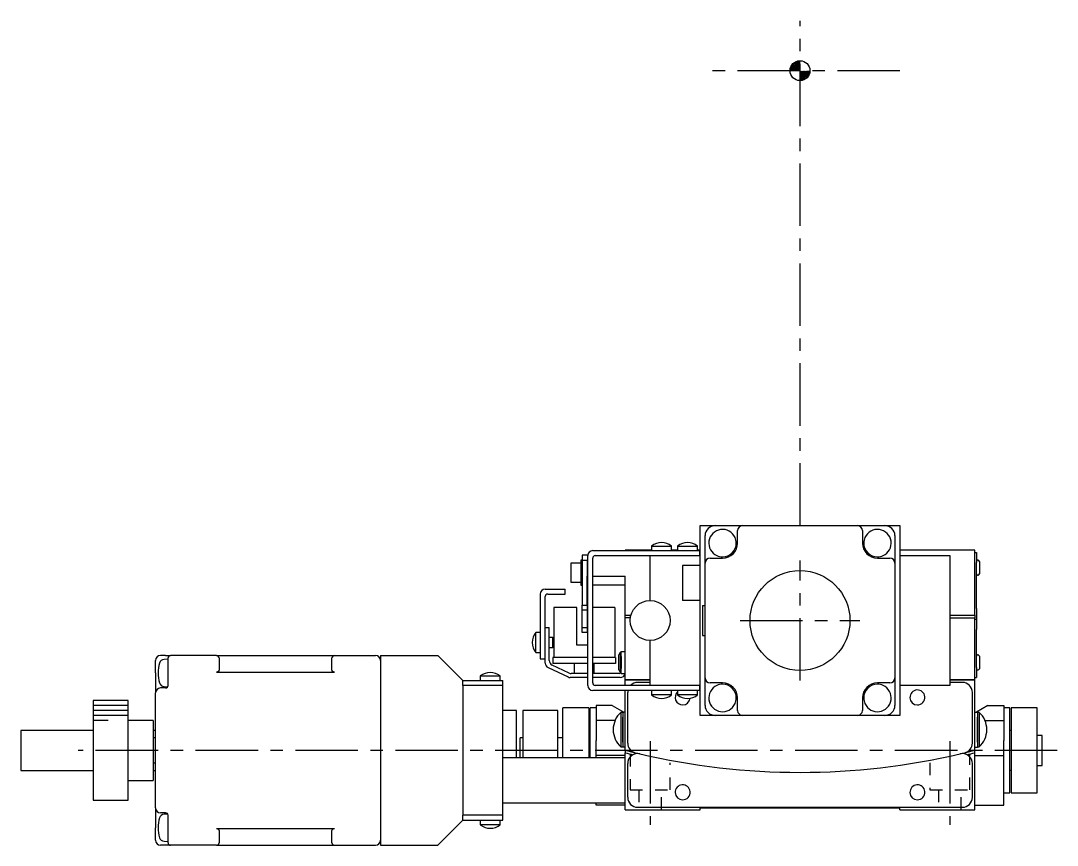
# Model space of a CAD drawing. Extents: x 118 to 837, y 27 to 540.
# Drawn here: x 205.3 to 412.7, y 55.5 to 220.6 of the extents above; entities that cross this region are included whole.
import ezdxf

# ---------------------------------------------------------------- set-up
doc = ezdxf.new("R2010")
doc.units = 0
doc.header["$LTSCALE"] = 10
doc.linetypes.add('CENTER', pattern=[2, 1.25, -0.25, 0.25, -0.25])
doc.linetypes.add('DOT', pattern=[0.5, 0.25, -0.25])
for name, color, linetype in [('1', 7, 'CONTINUOUS'), ('11', 7, 'CONTINUOUS'), ('2', 7, 'CONTINUOUS')]:
    doc.layers.add(name, color=color, linetype=linetype)

msp = doc.modelspace()

# ---------------------------------------------------------------- linework, layer by layer
at = {"layer": '1', "color": 7, "linetype": 'CONTINUOUS'}
for p, q in [((341.249999, 119.5), (344.249999, 119.5)), ((341.249999, 111.5), (341.249999, 119.5)), ((344.249999, 119.5), (348.335785, 119.5)), ((344.249999, 119.5), (345.601767, 119.5)), ((348.335785, 119.5), (349.749999, 119.5)), ((348.749999, 116), (348.749999, 118.5)), ((349.749999, 119.5), (372.749999, 119.5)), ((372.749999, 119.5), (374.164213, 119.5)), ((373.749999, 118.5), (373.749999, 116)), ((374.164213, 119.5), (378.249999, 119.5)), ((376.898231, 119.5), (378.249999, 119.5)), ((378.249999, 119.5), (381.249999, 119.5)), ((381.249999, 119.5), (381.249999, 81.5)), ((342.249999, 113.414214), (342.249999, 117.5)), ((342.249999, 116.148232), (342.249999, 117.5)), ((380.249999, 117.5), (380.249999, 113.414214)), ((380.249999, 117.5), (380.249999, 116.148232)), ((319.749999, 114.5), (341.149999, 114.5)), ((331.549999, 114.6), (326.249999, 114.6)), ((326.249999, 114.5), (326.249999, 114.6)), ((331.549999, 115.397999), (333.553457, 115.397999)), ((331.549999, 115.397999), (331.549999, 114.5)), ((333.553457, 115.397999), (335.549999, 115.397999)), ((335.549999, 114.5), (335.549999, 115.397999)), ((336.749999, 114.6), (335.549999, 114.6)), ((336.749999, 115.397999), (338.753457, 115.397999)), ((336.749999, 115.397999), (336.749999, 114.5)), ((338.753457, 115.397999), (340.749999, 115.397999)), ((340.749999, 114.5), (340.749999, 115.397999)), ((341.249999, 114.6), (340.749999, 114.6)), ((341.149999, 114.5), (341.149999, 113.5)), ((396.249999, 114.6), (381.249999, 114.6)), ((396.249999, 101.580506), (396.249999, 114.6)), ((317.349999, 112.6), (317.349999, 110.1)), ((317.649999, 112.6), (317.349999, 112.6)), ((317.649999, 113.6), (317.649999, 112.6)), ((318.755012, 113.6), (317.649999, 113.6)), ((317.649999, 112.6), (318.649999, 112.6)), ((317.649999, 112.6), (317.649999, 103.6)), ((318.649999, 112.6), (318.649999, 109.36327)), ((318.749999, 87.5), (318.749999, 113.5)), ((319.749999, 88), (319.749999, 113)), ((320.249999, 113.5), (341.149999, 113.5)), ((331.249999, 104.5), (331.249999, 113.5)), ((341.149999, 113.5), (341.249999, 113.5)), ((342.249999, 112), (342.249999, 113.414214)), ((343.249999, 113), (345.749999, 113)), ((376.749999, 113), (379.249999, 113)), ((380.249999, 113.414214), (380.249999, 112)), ((381.249999, 113.5), (391.249999, 113.5)), ((391.249999, 113.5), (391.249999, 87.5)), ((396.249999, 114.1), (396.549999, 114.1)), ((396.549999, 114.1), (396.549999, 112.1)), ((396.549999, 102.896704), (396.549999, 112.1)), ((396.899999, 112.6), (396.799999, 112.6)), ((397.149999, 112.35), (397.149999, 109.85)), ((397.149999, 112.35), (397.149999, 111.2236)), ((315.349999, 112), (315.349999, 108.2)), ((315.349999, 112), (315.349999, 108.2)), ((317.349999, 112), (315.349999, 112)), ((317.349999, 110.1), (317.349999, 107.6)), ((337.749999, 111.5), (337.749999, 104.5)), ((341.249999, 111.5), (337.749999, 111.5)), ((341.249999, 104.5), (341.249999, 111.5)), ((342.249999, 89), (342.249999, 112)), ((380.249999, 112), (380.249999, 89)), ((397.149999, 111.2236), (397.149999, 109.85)), ((315.349999, 108.2), (317.349999, 108.2)), ((318.649999, 109.36327), (318.749999, 109.36327)), ((318.649999, 108.957718), (318.649999, 109.36327)), ((318.649999, 103.6), (318.649999, 108.957718)), ((319.749999, 109.36327), (326.249999, 109.36327)), ((326.249999, 101.580506), (326.249999, 109.36327)), ((396.799999, 109.6), (396.899999, 109.6)), ((310.249999, 106.8), (314.249999, 106.8)), ((314.249999, 105.8), (314.249999, 106.8)), ((317.349999, 107.6), (317.649999, 107.6)), ((318.749999, 107.6), (318.649999, 107.6)), ((326.249999, 107.6), (319.749999, 107.6)), ((309.249999, 105.8), (309.249999, 92.8)), ((310.249999, 92.8), (310.249999, 105.3)), ((310.749999, 105.8), (314.249999, 105.8)), ((341.249999, 104.5), (337.749999, 104.5)), ((341.249999, 81.5), (341.249999, 104.5)), ((311.949999, 103.1), (311.949999, 93.1)), ((316.549999, 103.1), (311.949999, 103.1)), ((316.549999, 95.6), (316.549999, 103.1)), ((317.649999, 103.6), (318.649999, 103.6)), ((317.649999, 102.6), (317.649999, 103.6)), ((318.649999, 102.6), (317.649999, 102.6)), ((317.649999, 99.1), (317.649999, 102.6)), ((318.649999, 103.6), (318.649999, 102.6)), ((318.649999, 102.6), (318.649999, 99.1)), ((324.149999, 103.1), (319.749999, 103.1)), ((324.149999, 103.1), (324.149999, 93.1)), ((341.749999, 103.5), (341.749999, 97.5)), ((341.749999, 103.5), (342.249999, 103.5)), ((396.549999, 102.896704), (396.549999, 100.981979)), ((326.249999, 101.055488), (326.249999, 101.580506)), ((326.249999, 101.580506), (327.3987, 101.580506)), ((326.249999, 88.6), (326.249999, 101.055488)), ((327.288758, 101.055488), (326.249999, 101.055488)), ((391.249998, 101.580506), (396.249999, 101.580506)), ((391.249999, 101.055488), (396.249999, 101.055488)), ((396.249999, 101.580506), (396.249999, 101.055488)), ((396.249999, 88.6), (396.249999, 101.055488)), ((396.549999, 100.72507), (396.249999, 100.72507)), ((396.549999, 100.981979), (396.549999, 100.72507)), ((396.549999, 100.72507), (396.549999, 98.72507)), ((308.352, 96.765643), (308.352, 98.1)), ((309.249999, 98.1), (308.352, 98.1)), ((310.249999, 99.1), (311.049999, 99.1)), ((311.049999, 92.485003), (311.049999, 99.1)), ((317.649999, 99.1), (318.649999, 99.1)), ((317.649999, 98.1), (317.649999, 99.1)), ((318.649999, 98.1), (317.649999, 98.1)), ((318.649999, 99.1), (318.649999, 98.1)), ((396.549999, 91.1), (396.549999, 98.72507)), ((308.352, 94.1), (308.352, 96.765643)), ((311.749999, 97.1), (311.049999, 97.1)), ((311.749999, 96.432822), (311.749999, 97.1)), ((311.949999, 96.9), (311.749999, 97.1)), ((311.749999, 95.1), (311.749999, 96.432822)), ((318.749999, 95.6), (316.549999, 95.6)), ((331.249999, 87.5), (331.249999, 96.5)), ((341.749999, 97.5), (342.249999, 97.5)), ((234.249999, 93.5), (233.249999, 93.5)), ((234.249999, 93.5), (235.249999, 93.5)), ((244.449999, 93.5), (235.249999, 93.5)), ((244.449999, 93.5), (268.049999, 93.5)), ((268.049999, 93.5), (276.249999, 93.5)), ((277.249999, 93.5), (288.749999, 93.5)), ((277.249999, 93.5), (277.249999, 55.5)), ((293.749999, 88.5), (288.749999, 93.5)), ((308.352, 94.1), (309.249999, 94.1)), ((311.049999, 95.1), (311.749999, 95.1)), ((311.749999, 95.1), (311.949999, 95.3)), ((325.238674, 94.1), (324.949999, 93.6)), ((324.949999, 92.179106), (324.949999, 93.6)), ((325.449999, 94.1), (325.238674, 94.1)), ((325.238674, 94.1), (325.238674, 90.1)), ((325.449999, 94.3), (326.249999, 94.3)), ((325.449999, 93.3), (325.449999, 94.3)), ((396.899999, 93.6), (396.799999, 93.6)), ((232.249999, 90), (232.249999, 92.5)), ((234.749999, 92.75), (233.946275, 92.707879)), ((234.749999, 91.5), (234.749999, 93)), ((234.749999, 87.414214), (234.749999, 91.5)), ((244.949999, 93), (244.949999, 91.5)), ((244.949999, 91.5), (244.949999, 90.648232)), ((267.549999, 91.5), (267.549999, 93)), ((267.549999, 90.648232), (267.549999, 91.5)), ((309.249999, 92.8), (310.249999, 92.8)), ((310.249999, 91.975347), (310.249999, 92.8)), ((315.026431, 89.993692), (311.627381, 91.578695)), ((311.799999, 93.1), (311.799999, 91.9)), ((318.749999, 93.1), (311.799999, 93.1)), ((318.749999, 91.9), (311.799999, 91.9)), ((316.049999, 91.9), (316.049999, 89.9)), ((324.299999, 93.1), (319.749999, 93.1)), ((324.299999, 91.9), (319.749999, 91.9)), ((320.049999, 89.9), (320.049999, 91.9)), ((324.299999, 93.1), (324.299999, 91.9)), ((324.949999, 90.6), (324.949999, 92.179106)), ((325.449999, 93.3), (325.449999, 90.9)), ((397.149999, 93.35), (397.149999, 90.85)), ((397.149999, 93.35), (397.149999, 92.2236)), ((397.149999, 92.2236), (397.149999, 90.85)), ((232.249999, 90), (232.249999, 86)), ((244.474533, 90.148835), (244.449999, 90.148232)), ((244.449999, 90.148232), (268.049999, 90.148232)), ((244.499008, 90.15064), (244.474533, 90.148835)), ((244.523364, 90.153644), (244.499008, 90.15064)), ((244.547544, 90.15784), (244.523364, 90.153644)), ((244.571489, 90.163217), (244.547544, 90.15784)), ((244.595141, 90.169762), (244.571489, 90.163217)), ((244.618444, 90.17746), (244.595141, 90.169762)), ((244.641341, 90.186293), (244.618444, 90.17746)), ((244.663777, 90.196238), (244.641341, 90.186293)), ((244.685697, 90.207272), (244.663777, 90.196238)), ((244.70705, 90.219368), (244.685697, 90.207272)), ((244.727784, 90.232497), (244.70705, 90.219368)), ((244.747849, 90.246629), (244.727784, 90.232497)), ((244.767196, 90.261727), (244.747849, 90.246629)), ((244.785778, 90.277757), (244.767196, 90.261727)), ((244.803552, 90.294679), (244.785778, 90.277757)), ((244.820475, 90.312453), (244.803552, 90.294679)), ((244.836504, 90.331036), (244.820475, 90.312453)), ((244.851603, 90.350383), (244.836504, 90.331036)), ((244.865734, 90.370447), (244.851603, 90.350383)), ((244.878863, 90.391181), (244.865734, 90.370447)), ((244.89096, 90.412534), (244.878863, 90.391181)), ((244.901994, 90.434455), (244.89096, 90.412534)), ((244.911939, 90.456891), (244.901994, 90.434455)), ((244.920771, 90.479787), (244.911939, 90.456891)), ((244.928469, 90.50309), (244.920771, 90.479787)), ((244.935015, 90.526742), (244.928469, 90.50309)), ((244.940392, 90.550687), (244.935015, 90.526742)), ((244.944587, 90.574867), (244.940392, 90.550687)), ((244.947591, 90.599224), (244.944587, 90.574867)), ((244.949397, 90.623698), (244.947591, 90.599224)), ((244.949999, 90.648232), (244.949397, 90.623698)), ((267.550601, 90.623698), (267.549999, 90.648232)), ((267.552407, 90.599224), (267.550601, 90.623698)), ((267.555411, 90.574867), (267.552407, 90.599224)), ((267.559606, 90.550687), (267.555411, 90.574867)), ((267.564983, 90.526742), (267.559606, 90.550687)), ((267.571529, 90.50309), (267.564983, 90.526742)), ((267.579227, 90.479787), (267.571529, 90.50309)), ((267.588059, 90.456891), (267.579227, 90.479787)), ((267.598004, 90.434455), (267.588059, 90.456891)), ((267.609038, 90.412534), (267.598004, 90.434455)), ((267.621135, 90.391181), (267.609038, 90.412534)), ((267.634264, 90.370447), (267.621135, 90.391181)), ((267.648395, 90.350383), (267.634264, 90.370447)), ((267.663494, 90.331036), (267.648395, 90.350383)), ((267.679523, 90.312453), (267.663494, 90.331036)), ((267.696446, 90.294679), (267.679523, 90.312453)), ((267.714219, 90.277757), (267.696446, 90.294679)), ((267.732802, 90.261727), (267.714219, 90.277757)), ((267.752149, 90.246629), (267.732802, 90.261727)), ((267.772214, 90.232497), (267.752149, 90.246629)), ((267.792948, 90.219368), (267.772214, 90.232497)), ((267.814301, 90.207272), (267.792948, 90.219368)), ((267.836221, 90.196238), (267.814301, 90.207272)), ((267.858657, 90.186293), (267.836221, 90.196238)), ((267.881554, 90.17746), (267.858657, 90.186293)), ((267.904857, 90.169762), (267.881554, 90.17746)), ((267.928509, 90.163217), (267.904857, 90.169762)), ((267.952454, 90.15784), (267.928509, 90.163217)), ((267.976634, 90.153644), (267.952454, 90.15784)), ((268.00099, 90.15064), (267.976634, 90.153644)), ((268.025465, 90.148835), (268.00099, 90.15064)), ((268.049999, 90.148232), (268.025465, 90.148835)), ((297.249999, 89.397999), (297.249999, 88.5)), ((297.250002, 89.397999), (301.249999, 89.397999)), ((301.249999, 88.5), (301.249999, 89.397999)), ((310.827381, 91.069039), (314.849075, 89.193692)), ((318.749999, 89.9), (315.449049, 89.9)), ((325.049999, 89.9), (319.749999, 89.9)), ((324.949999, 90.6), (325.238674, 90.1)), ((325.238674, 90.1), (325.449999, 90.1)), ((325.449999, 89.9), (325.449999, 90.9)), ((325.449999, 89.9), (326.229795, 89.9)), ((326.229795, 89.9), (326.249999, 90.1)), ((396.549999, 91.1), (396.549999, 89.1)), ((396.799999, 90.6), (396.899999, 90.6)), ((233.946275, 87.292121), (234.684962, 87.253408)), ((293.749999, 87.5), (293.749999, 88.5)), ((293.749999, 88.5), (301.749999, 88.5)), ((301.749999, 87.5), (293.749999, 87.5)), ((293.749999, 87.5), (293.749999, 61.5)), ((301.749999, 87.5), (301.749999, 88.5)), ((301.749999, 61.5), (301.749999, 87.5)), ((318.749999, 89.1), (315.271694, 89.1)), ((325.249999, 89.1), (319.749999, 89.1)), ((341.149999, 87.5), (320.249999, 87.5)), ((326.249999, 87.5), (326.249999, 88.6)), ((331.249999, 88.6), (326.249999, 88.6)), ((326.249999, 88.6), (331.249999, 88.6)), ((331.249999, 88.1), (328.749999, 88.1)), ((341.149999, 87.5), (341.149999, 86.5)), ((341.249999, 87.5), (341.149999, 87.5)), ((342.249999, 87.585786), (342.249999, 89)), ((342.249999, 83.5), (342.249999, 87.585786)), ((345.749999, 88), (343.249999, 88)), ((379.249999, 88), (376.749999, 88)), ((380.249999, 89), (380.249999, 87.585786)), ((380.249999, 87.585786), (380.249999, 83.5)), ((391.249999, 87.5), (381.249999, 87.5)), ((396.249999, 88.6), (391.249999, 88.6)), ((391.249999, 88.6), (396.249999, 88.6)), ((393.749999, 88.1), (391.249999, 88.1)), ((396.249999, 89.1), (396.549999, 89.1)), ((396.249999, 74.529246), (396.249999, 88.6)), ((232.249999, 63), (232.249999, 86)), ((234.249999, 87), (233.249999, 87)), ((341.149999, 86.5), (319.749999, 86.5)), ((326.249999, 74.529246), (326.249999, 86.5)), ((326.749999, 75.967166), (326.749999, 86.1)), ((331.549999, 86.5), (331.549999, 85.602001)), ((333.571055, 85.602001), (331.549999, 85.602001)), ((335.549999, 85.602001), (333.571055, 85.602001)), ((335.549999, 85.602001), (335.549999, 86.5)), ((336.749999, 86.5), (336.749999, 85.602001)), ((338.771055, 85.602001), (336.749999, 85.602001)), ((340.749999, 85.602001), (338.771055, 85.602001)), ((340.749999, 85.602001), (340.749999, 86.5)), ((395.749999, 75.967166), (395.749999, 86.1)), ((219.749999, 84.5), (219.749999, 64.5)), ((226.749999, 84.5), (219.749999, 84.5)), ((226.749999, 64.5), (226.749999, 84.5)), ((313.749999, 73), (313.749999, 83)), ((318.949999, 83), (313.749999, 83)), ((318.949999, 83), (318.949999, 73)), ((319.249999, 73), (319.249999, 83)), ((320.449999, 83), (319.249999, 83)), ((323.651923, 83.5), (320.449999, 83.5)), ((320.449999, 83.5), (320.449999, 80.5)), ((323.651923, 83.5), (325.952074, 82.172007)), ((342.249999, 83.5), (342.249999, 84.851768)), ((348.749999, 82.5), (348.749999, 85)), ((373.749999, 85), (373.749999, 82.5)), ((380.249999, 84.851768), (380.249999, 83.5)), ((398.848075, 83.5), (396.547924, 82.172007)), ((398.848075, 83.5), (402.049999, 83.5)), ((402.049999, 83.5), (402.049999, 80.5)), ((403.249999, 83), (402.049999, 83)), ((403.249999, 66), (403.249999, 83)), ((403.549999, 83), (403.549999, 66)), ((408.749999, 83), (403.549999, 83)), ((408.749999, 66), (408.749999, 83)), ((304.499999, 82.5), (301.749999, 82.5)), ((304.499999, 73), (304.499999, 82.5)), ((305.749999, 82.5), (305.749999, 73)), ((312.749999, 82.5), (305.749999, 82.5)), ((312.749999, 73), (312.749999, 82.5)), ((325.75, 82.113461), (325.407386, 82.113461)), ((325.407386, 82.113461), (325.407386, 75.213461)), ((326.249999, 82.172007), (325.75, 82.172007)), ((325.75, 82.172007), (325.75, 82.163464)), ((325.75, 82.172007), (325.75, 82.163464)), ((325.75, 82.163464), (325.75, 82.113461)), ((325.75, 82.163464), (325.75, 75.163464)), ((326.25, 82.163464), (325.75, 82.163464)), ((325.75, 82.113461), (325.75, 81.163464)), ((325.75, 82.113461), (325.75, 75.213461)), ((325.75, 78.763464), (325.75, 81.163464)), ((344.249999, 81.5), (341.249999, 81.5)), ((348.335785, 81.5), (344.249999, 81.5)), ((345.601767, 81.5), (344.249999, 81.5)), ((349.749999, 81.5), (348.335785, 81.5)), ((372.749999, 81.5), (349.749999, 81.5)), ((374.164213, 81.5), (372.749999, 81.5)), ((378.249999, 81.5), (374.164213, 81.5)), ((378.249999, 81.5), (376.898231, 81.5)), ((381.249999, 81.5), (378.249999, 81.5)), ((396.249998, 82.163464), (396.749998, 82.163464)), ((396.249999, 82.172007), (396.749998, 82.172007)), ((396.749998, 82.172007), (396.749998, 82.163464)), ((396.749998, 82.172007), (396.749998, 82.163464)), ((396.749998, 82.163464), (396.749998, 75.163464)), ((396.749998, 82.163464), (396.749998, 82.114521)), ((396.749998, 82.114521), (396.749998, 81.163464)), ((397.092612, 82.113461), (396.749998, 82.113461)), ((396.749998, 82.113461), (396.749998, 75.213461)), ((396.749998, 78.763464), (396.749998, 81.163464)), ((397.092612, 82.113461), (397.092612, 75.213461)), ((231.749999, 80.5), (226.749999, 80.5)), ((231.749999, 80.5), (231.749999, 68.5)), ((320.449999, 80.5), (320.449999, 76.5)), ((324.232521, 80.5), (320.449999, 80.5)), ((398.267477, 80.5), (402.049999, 80.5)), ((402.049999, 80.5), (402.049999, 76.5)), ((205.250001, 78.5), (205.250001, 74.5)), ((219.749999, 78.5), (205.250001, 78.5)), ((232.249999, 78.5), (231.749999, 78.5)), ((232.249999, 77), (231.749999, 77)), ((305.249999, 74.5), (305.249999, 77)), ((305.749999, 77), (305.249999, 77)), ((313.749999, 77), (312.749999, 77)), ((319.249999, 78.45), (318.949999, 78.45)), ((325.75, 76.163464), (325.75, 78.763464)), ((396.749998, 76.163464), (396.749998, 78.763464)), ((403.549999, 78.45), (403.249999, 78.45)), ((409.749999, 77.5), (408.749999, 77.5)), ((409.749999, 74.5), (409.749999, 77.5)), ((320.449999, 73.5), (320.449999, 76.5)), ((325.407386, 75.213461), (325.75, 75.213461)), ((325.75, 76.163464), (325.75, 75.213461)), ((325.75, 75.213461), (325.75, 75.163464)), ((326.25, 75.163464), (325.75, 75.163464)), ((396.249998, 75.163464), (396.749998, 75.163464)), ((396.749998, 76.163464), (396.749998, 75.213461)), ((396.749998, 75.213461), (396.749998, 75.163464)), ((396.749998, 75.213461), (397.092612, 75.213461)), ((402.049999, 73.5), (402.049999, 76.5)), ((205.250001, 74.5), (205.250001, 70.5)), ((326.249999, 73), (301.749999, 73)), ((305.249999, 73), (305.249999, 74.5)), ((326.249999, 73.5), (320.449999, 73.5)), ((320.449999, 73), (320.449999, 73.5)), ((326.249999, 74.529246), (326.249999, 74.013031)), ((326.249999, 62.6), (326.249999, 74.013031)), ((396.249999, 74.013031), (396.249999, 74.529247)), ((396.249999, 62.6), (396.249999, 74.013031)), ((396.249999, 73.5), (402.049999, 73.5)), ((402.049999, 63.5), (402.049999, 73.5)), ((409.749999, 71.5), (409.749999, 74.5)), ((231.749999, 72), (232.249999, 72)), ((326.749999, 65.1), (326.749999, 71.855631)), ((395.749999, 65.1), (395.749999, 71.855631)), ((403.249999, 70.55), (403.549999, 70.55)), ((408.749999, 71.5), (409.749999, 71.5)), ((205.250001, 70.5), (219.749999, 70.5)), ((226.749999, 68.5), (231.749999, 68.5)), ((231.749999, 70.5), (232.249999, 70.5)), ((219.749999, 64.5), (226.749999, 64.5)), ((402.049999, 66), (403.249999, 66)), ((403.549999, 66), (408.749999, 66)), ((232.249999, 63), (232.249999, 59)), ((301.749999, 64), (326.249999, 64)), ((320.449999, 63.5), (320.449999, 64)), ((326.249999, 63.5), (320.449999, 63.5)), ((326.249999, 62.6), (341.249999, 62.6)), ((328.749999, 63.1), (393.749999, 63.1)), ((381.249999, 62.9), (341.249999, 62.9)), ((341.249999, 62.6), (341.249999, 62.9)), ((381.249999, 62.6), (381.249999, 62.9)), ((381.249999, 62.6), (396.249999, 62.6)), ((396.249999, 63.5), (402.049999, 63.5)), ((234.249999, 62), (233.249999, 62)), ((234.684962, 61.746592), (233.946275, 61.707879)), ((234.749999, 57.5), (234.749999, 61.585786)), ((288.749999, 55.5), (293.749999, 60.5)), ((301.749999, 61.5), (293.749999, 61.5)), ((293.749999, 60.5), (293.749999, 61.5)), ((293.749999, 60.5), (301.749999, 60.5)), ((297.249999, 60.5), (297.249999, 59.602001)), ((301.249999, 59.602001), (301.249999, 60.5)), ((301.749999, 60.5), (301.749999, 61.5)), ((232.249999, 56.5), (232.249999, 59)), ((244.449999, 58.851768), (268.049999, 58.851768)), ((244.449999, 58.851768), (244.474533, 58.851165)), ((244.474533, 58.851165), (244.499008, 58.84936)), ((244.499008, 58.84936), (244.523364, 58.846356)), ((244.523364, 58.846356), (244.547544, 58.84216)), ((244.547544, 58.84216), (244.571489, 58.836783)), ((244.571489, 58.836783), (244.595141, 58.830238)), ((244.595141, 58.830238), (244.618444, 58.82254)), ((244.618444, 58.82254), (244.641341, 58.813707)), ((244.641341, 58.813707), (244.663777, 58.803762)), ((244.663777, 58.803762), (244.685697, 58.792728)), ((244.685697, 58.792728), (244.70705, 58.780632)), ((244.70705, 58.780632), (244.727784, 58.767503)), ((244.727784, 58.767503), (244.747849, 58.753371)), ((244.747849, 58.753371), (244.767196, 58.738273)), ((244.767196, 58.738273), (244.785778, 58.722243)), ((244.785778, 58.722243), (244.803552, 58.705321)), ((244.803552, 58.705321), (244.820475, 58.687547)), ((244.820475, 58.687547), (244.836504, 58.668964)), ((244.836504, 58.668964), (244.851603, 58.649617)), ((244.851603, 58.649617), (244.865734, 58.629553)), ((244.865734, 58.629553), (244.878863, 58.608819)), ((244.878863, 58.608819), (244.89096, 58.587466)), ((244.89096, 58.587466), (244.901994, 58.565545)), ((244.901994, 58.565545), (244.911939, 58.543109)), ((244.911939, 58.543109), (244.920771, 58.520213)), ((244.920771, 58.520213), (244.928469, 58.49691)), ((244.928469, 58.49691), (244.935015, 58.473258)), ((244.935015, 58.473258), (244.940392, 58.449313)), ((244.940392, 58.449313), (244.944587, 58.425133)), ((244.944587, 58.425133), (244.947591, 58.400776)), ((244.947591, 58.400776), (244.949397, 58.376302)), ((244.949397, 58.376302), (244.949999, 58.351768)), ((244.949999, 58.351768), (244.949999, 57.5)), ((267.549999, 58.351768), (267.550601, 58.376302)), ((267.549999, 57.5), (267.549999, 58.351768)), ((267.550601, 58.376302), (267.552407, 58.400776)), ((267.552407, 58.400776), (267.555411, 58.425133)), ((267.555411, 58.425133), (267.559606, 58.449313)), ((267.559606, 58.449313), (267.564983, 58.473258)), ((267.564983, 58.473258), (267.571529, 58.49691)), ((267.571529, 58.49691), (267.579227, 58.520213)), ((267.579227, 58.520213), (267.588059, 58.543109)), ((267.588059, 58.543109), (267.598004, 58.565545)), ((267.598004, 58.565545), (267.609038, 58.587466)), ((267.609038, 58.587466), (267.621135, 58.608819)), ((267.621135, 58.608819), (267.634264, 58.629553)), ((267.634264, 58.629553), (267.648395, 58.649617)), ((267.648395, 58.649617), (267.663494, 58.668964)), ((267.663494, 58.668964), (267.679523, 58.687547)), ((267.679523, 58.687547), (267.696446, 58.705321)), ((267.696446, 58.705321), (267.714219, 58.722243)), ((267.714219, 58.722243), (267.732802, 58.738273)), ((267.732802, 58.738273), (267.752149, 58.753371)), ((267.752149, 58.753371), (267.772214, 58.767503)), ((267.772214, 58.767503), (267.792948, 58.780632)), ((267.792948, 58.780632), (267.814301, 58.792728)), ((267.814301, 58.792728), (267.836221, 58.803762)), ((267.836221, 58.803762), (267.858657, 58.813707)), ((267.858657, 58.813707), (267.881554, 58.82254)), ((267.881554, 58.82254), (267.904857, 58.830238)), ((267.904857, 58.830238), (267.928509, 58.836783)), ((267.928509, 58.836783), (267.952454, 58.84216)), ((267.952454, 58.84216), (267.976634, 58.846356)), ((267.976634, 58.846356), (268.00099, 58.84936)), ((268.00099, 58.84936), (268.025465, 58.851165)), ((268.025465, 58.851165), (268.049999, 58.851768)), ((301.249999, 59.602001), (297.25011, 59.602001)), ((233.946275, 56.292121), (234.749999, 56.25)), ((234.749999, 56), (234.749999, 57.5)), ((244.949999, 57.5), (244.949999, 56)), ((267.549999, 56), (267.549999, 57.5)), ((234.249999, 55.5), (233.249999, 55.5)), ((235.249999, 55.5), (234.249999, 55.5)), ((244.449999, 55.5), (235.249999, 55.5)), ((244.449999, 55.5), (268.049999, 55.5)), ((268.049999, 55.5), (276.249999, 55.5)), ((277.249999, 55.5), (288.749999, 55.5))]:
    msp.add_line(p, q, dxfattribs=at)
at = {"layer": '1', "color": 4, "linetype": 'DOT'}
for p, q in [((327.249999, 73.760472), (327.249999, 66.6)), ((395.249999, 66.6), (395.249999, 73.760678)), ((335.249999, 66.6), (335.249999, 72.017894)), ((387.249999, 72.018054), (387.249999, 66.6)), ((327.249999, 66.6), (335.249999, 66.6)), ((328.999999, 66.6), (328.999999, 62.6)), ((333.499999, 62.6), (333.499999, 66.6)), ((387.249999, 66.6), (395.249999, 66.6)), ((388.999999, 66.6), (388.999999, 62.6)), ((393.499999, 62.6), (393.499999, 66.6))]:
    msp.add_line(p, q, dxfattribs=at)
at = {"layer": '1', "color": 7, "linetype": 'CONTINUOUS'}
for centre, radius in [((361.249999, 210.6), 2), ((361.249999, 100.5), 10), ((331.249999, 100.5), 4)]:
    msp.add_circle(centre, radius, dxfattribs=at)
for centre, radius, start, end in [((361.249999, 210.6), 1.8, 90, 180), ((361.249999, 210.6), 1.6, 90, 180), ((361.249999, 210.6), 1.4, 90, 179.999955), ((361.249999, 210.6), 1.2, 90, 179.99997), ((361.249999, 210.6), 1, 90, 179.999964), ((361.249997, 210.600002), 0.799999, 89.999799, 180.000086), ((361.249999, 210.6), 0.6, 89.99994, 180), ((361.249999, 210.6), 0.4, 90, 180), ((361.249999, 210.6), 0.2, 90, 180), ((361.249999, 210.6), 0.6, 269.99994, 0), ((361.249999, 210.6), 1.8, 270, 0), ((361.249999, 210.6), 1.6, 270, 0), ((361.249999, 210.6), 0.4, 270, 0), ((361.249999, 210.6), 0.2, 270, 0), ((361.249999, 210.6), 1.2, 270, 359.99997), ((361.249999, 210.6), 1.4, 270, 359.999955), ((361.249999, 210.6), 1, 270, 359.999964), ((361.249997, 210.600002), 0.799999, 270.000201, 359.999914), ((344.249999, 117.5), 2, 90, 180), ((345.749999, 116), 2.75, 24.619977, 245.380023), ((349.749999, 118.5), 1, 90, 180), ((372.749999, 118.5), 1, 0, 90), ((376.749999, 116), 2.75, 294.619977, 155.380023), ((378.249999, 117.5), 2, 0, 90), ((345.746869, 116.007503), 2.749732, 359.843664, 24.450682), ((376.76144, 116.005714), 2.758038, 155.58695, 180.118704), ((319.749999, 113.5), 1, 90, 180), ((333.549999, 112.9), 3.2, 51.317813, 128.682187), ((338.749999, 112.9), 3.2, 51.317813, 128.682187), ((345.749999, 116), 3, 270, 0), ((345.749999, 116), 2.746592, 270, 0), ((376.749999, 116), 3, 180, 270), ((376.749999, 116), 2.746592, 180, 270), ((320.249999, 113), 0.5, 90, 180), ((343.249999, 112), 1, 90, 180), ((345.744303, 116.011526), 2.758123, 245.587333, 270.118321), ((376.757523, 116.003033), 2.749634, 269.843221, 294.451125), ((379.249999, 112), 1, 0, 90), ((396.799999, 112.35), 0.25, 90, 180), ((396.899999, 112.35), 0.25, 0, 90), ((396.799999, 109.85), 0.25, 180, 270), ((396.899999, 109.85), 0.25, 270, 0), ((310.249999, 105.8), 1, 90, 180), ((310.749999, 105.3), 0.5, 90, 180), ((310.849999, 96.1), 3.2, 141.317813, 218.682187), ((233.249999, 92.5), 1, 90, 180), ((235.249999, 93), 0.5, 90, 180), ((244.449999, 93), 0.5, 0, 90), ((268.049999, 93), 0.5, 90, 180), ((276.249999, 92.5), 1, 0, 90), ((396.799999, 93.35), 0.25, 90, 180), ((396.899999, 93.35), 0.25, 0, 90), ((239.749999, 90), 7, 163.448632, 196.551368), ((233.998611, 91.709249), 1, 92.999972, 163.448664), ((311.249999, 91.975347), 1, 180, 245), ((312.049999, 92.485003), 1, 180, 245), ((299.249999, 86.9), 3.2, 51.317813, 128.682187), ((315.449049, 90.9), 1, 245, 270), ((325.049999, 90.3), 0.4, 270, 330), ((325.249999, 90.1), 1, 270, 348.463041), ((396.799999, 90.85), 0.25, 180, 270), ((396.899999, 90.85), 0.25, 270, 0), ((233.998611, 88.290751), 1, 196.551336, 267.000028), ((234.249999, 87.5), 0.5, 270, 0), ((315.271694, 90.1), 1, 245, 270), ((319.749999, 87.5), 1, 180, 270), ((320.249999, 88), 0.5, 180, 270), ((328.749999, 86.1), 2, 90, 135.572996), ((343.249999, 89), 1, 180, 270), ((345.749999, 85), 2.75, 114.619977, 335.380023), ((345.742475, 84.996967), 2.749634, 89.843221, 114.451125), ((345.749999, 85), 3, 0, 90), ((345.749999, 85), 2.746592, 0, 90), ((376.749999, 85), 3, 90, 180), ((376.749999, 85), 2.746592, 90, 180), ((376.749999, 85), 2.75, 204.619977, 65.380023), ((376.755715, 84.98857), 2.758027, 65.586899, 90.118755), ((379.249999, 89), 1, 270, 0), ((393.749999, 86.1), 2, 0, 90), ((233.249999, 86), 1, 90, 180), ((328.749999, 86.1), 2, 168.463041, 180), ((333.549999, 88.1), 3.2, 231.317813, 270), ((333.549999, 88.1), 3.2, 270, 308.682187), ((337.749999, 85.1), 1.5, 131.810314, 270), ((338.749999, 88.1), 3.2, 231.317813, 270), ((338.749999, 88.1), 3.2, 270, 308.682187), ((384.749999, 85.1), 1.5, 5.674666, 270), ((384.749999, 85.1), 1.5, 270, 5.674666), ((337.749999, 85.1), 1.5, 270, 353.797165), ((344.249999, 83.5), 2, 180, 270), ((345.738473, 84.994304), 2.758123, 335.587333, 0.118321), ((376.753139, 84.992499), 2.749741, 179.843707, 204.450639), ((378.249999, 83.5), 2, 270, 0), ((328.45, 78.663461), 4.6, 131.409623, 228.590379), ((349.749999, 82.5), 1, 180, 270), ((372.749999, 82.5), 1, 270, 0), ((394.049998, 78.663461), 4.6, 311.409621, 48.590377), ((328.749999, 75.967166), 2, 180, 256.428593), ((393.749999, 75.967166), 2, 283.571407, 0), ((361.249999, 210.6), 140.5, 255.575128, 256.428593), ((361.249999, 210.6), 141, 255.627383, 256.281799), ((328.749999, 71.855631), 2, 76.816519, 180), ((361.249999, 210.6), 140.5, 256.428593, 256.816519), ((361.249999, 210.6), 140.5, 256.816519, 283.183481), ((361.249999, 210.6), 140.5, 256.816519, 283.183481), ((361.249999, 210.6), 140.5, 283.183481, 283.571407), ((393.749999, 71.855631), 2, 0, 103.183481), ((361.249999, 210.6), 140.5, 283.571407, 284.424872), ((361.249999, 210.6), 141, 283.718201, 284.372617), ((337.749999, 66.1), 1.5, 5.674666, 270), ((384.749999, 66.1), 1.5, 5.674666, 270), ((328.749999, 65.1), 2, 180, 270), ((337.749999, 66.1), 1.5, 270, 5.674666), ((384.749999, 66.1), 1.5, 270, 5.674666), ((393.749999, 65.1), 2, 270, 0), ((233.249999, 63), 1, 180, 270), ((239.749999, 59), 7, 163.448632, 196.551368), ((233.998611, 60.709249), 1, 92.999972, 163.448664), ((234.249999, 61.5), 0.5, 0, 90), ((299.249999, 62.1), 3.2, 231.317813, 270), ((299.249999, 62.1), 3.2, 270, 308.682187), ((233.249999, 56.5), 1, 180, 270), ((233.998611, 57.290751), 1, 196.551336, 267.000028), ((276.249999, 56.5), 1, 270, 0), ((235.249999, 56), 0.5, 180, 270), ((244.449999, 56), 0.5, 270, 0), ((268.049999, 56), 0.5, 180, 270)]:
    msp.add_arc(centre, radius, start, end, dxfattribs=at)
at = {"layer": '11', "color": 4, "linetype": 'CENTER'}
for p, q in [((361.249999, 119.5), (361.249999, 220.6)), ((381.249999, 210.6), (341.249999, 210.6)), ((361.249999, 88.5), (361.249999, 112.5)), ((349.249999, 100.5), (373.249999, 100.5)), ((331.249999, 76.34021), (331.249999, 59.6)), ((391.249999, 76.34021), (391.249999, 59.6)), ((412.749999, 74.5), (216.749999, 74.5))]:
    msp.add_line(p, q, dxfattribs=at)
at = {"layer": '2', "color": 4, "linetype": 'CONTINUOUS'}
for p, q in [((226.749999, 83.5), (219.749999, 83.5)), ((226.749999, 82.5), (219.749999, 82.5)), ((226.749999, 81.5), (219.749999, 81.5)), ((222.749999, 80.5), (219.749999, 80.5))]:
    msp.add_line(p, q, dxfattribs=at)

doc.saveas('drawing.dxf')
